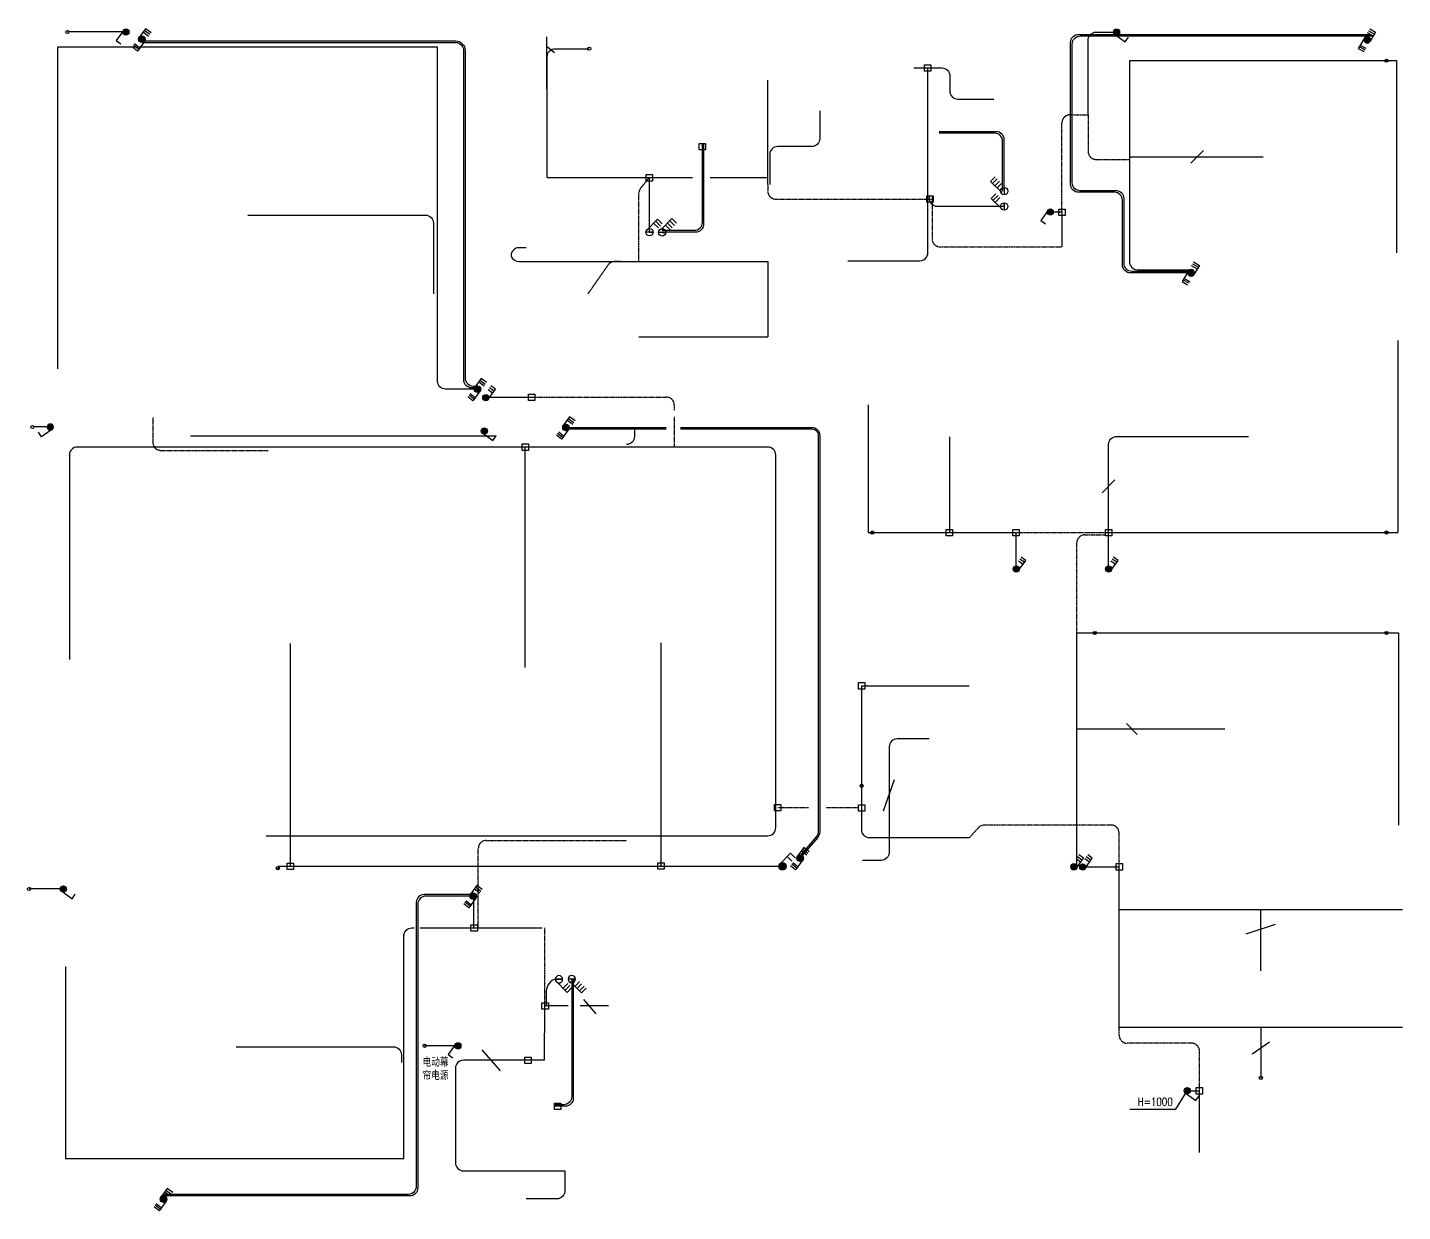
# Model space of a CAD drawing. Header units: millimetres. Extents: x -64529 to 3079702, y -28926 to 77119.
# Drawn here: x -34361 to -17183, y 62326 to 77119 of the extents above; entities that cross this region are included whole.
import ezdxf

# ---------------------------------------------------------------- set-up
doc = ezdxf.new("R2010")
doc.units = ezdxf.units.MM
doc.header["$LTSCALE"] = 10
doc.linetypes.add('ACAD_ISO04W100', pattern=[30.5, 24, -3, 0.5, -3])
doc.linetypes.add('DASH', pattern=[0.35, 0.25, -0.1])
doc.layers.get('0').update_dxf_attribs({"color": 255})
doc.layers.add('1灯位开关布线图', color=1, linetype='Continuous', lineweight=30)
for name, color, linetype in [('2323', 4, 'Continuous'), ('A轴线', 82, 'ACAD_ISO04W100'), ('LAYER2', 8, 'Continuous')]:
    doc.layers.add(name, color=color, linetype=linetype)
doc.styles.add('_THVAC_DIM', font='SIMPLEX', dxfattribs={"width": 0.8, "height": 3.5, "bigfont": 'HZTXT'})

# ---------------------------------------------------------------- blocks, each defined once
blk = doc.blocks.new('20180504.16014101')
h = blk.add_hatch(color=7)
h.dxf.hatch_style = 1
edge = h.paths.add_edge_path()
edge.add_arc((159, 99), 38.5, 0, 360)
at = {"color": 7}
for p, q in [((129, 124), (0, 63)), ((0, 63), (31, 0)), ((29, 75), (60, 13)), ((56, 88), (86, 26))]:
    blk.add_line(p, q, dxfattribs=at)
blk.add_circle((159, 99), 38.5, dxfattribs=at)
blk = doc.blocks.new('三联双控')
at = {"layer": '2323', "color": 0}
for p, q in [((88362, 76505), (88446, 76592)), ((88420, 76564), (88464, 76516)), ((88432, 76575), (88477, 76528)), ((88446, 76592), (88491, 76545)), ((88283, 76428), (88332, 76379)), ((88299, 76445), (88348, 76395)), ((88312, 76461), (88361, 76411)), ((88332, 76379), (88408, 76457))]:
    blk.add_line(p, q, dxfattribs=at)
blk.add_circle((88384, 76480), 33.4, dxfattribs=at)
at = {"layer": 'LAYER2', "color": 0, "ltscale": 20}
for p, q in [((88351, 76483), (88381, 76514)), ((88352, 76471), (88393, 76512)), ((88356, 76462), (88402, 76508)), ((88362, 76455), (88409, 76502)), ((88370, 76450), (88414, 76494)), ((88380, 76447), (88417, 76484)), ((88395, 76449), (88416, 76469))]:
    blk.add_line(p, q, dxfattribs=at)
blk = doc.blocks.new('20180504.162427')
h = blk.add_hatch(color=7)
h.dxf.hatch_style = 1
edge = h.paths.add_edge_path()
edge.add_arc((39, 39), 38.5, 0, 360)
at = {"color": 7}
for p, q in [((160, 147), (101, 187)), ((76, 31), (160, 147))]:
    blk.add_line(p, q, dxfattribs=at)
blk.add_circle((39, 39), 38.5, dxfattribs=at)
blk = doc.blocks.new('三联防水')
at = {"layer": '2323', "color": 0}
for p, q in [((88159, 77624), (88259, 77727)), ((88223, 77689), (88266, 77647)), ((88242, 77707), (88284, 77664)), ((88259, 77727), (88302, 77684))]:
    blk.add_line(p, q, dxfattribs=at)
blk.add_circle((88185, 77608), 33.4, dxfattribs=at)
at = {"layer": 'A轴线', "color": 0, "linetype": 'ByBlock'}
for p, q in [((88218, 77608), (88152, 77608)), ((88185, 77608), (88218, 77608))]:
    blk.add_line(p, q, dxfattribs=at)
blk = doc.blocks.new('四联防水')
at = {"layer": '2323', "color": 0}
for p, q in [((88184, 77382), (88285, 77485)), ((88227, 77424), (88269, 77381)), ((88245, 77444), (88287, 77401)), ((88266, 77465), (88309, 77422)), ((88285, 77485), (88328, 77441))]:
    blk.add_line(p, q, dxfattribs=at)
blk.add_circle((88197, 77359), 33.4, dxfattribs=at)
at = {"layer": 'A轴线', "color": 0, "linetype": 'ByBlock'}
for p, q in [((88230, 77359), (88163, 77359)), ((88197, 77359), (88230, 77359))]:
    blk.add_line(p, q, dxfattribs=at)
blk = doc.blocks.new('双联开关')
at = {"layer": '1灯位开关布线图', "color": 7, "ltscale": 20}
for p, q in [((88396, 77864), (88436, 77903)), ((88396, 77876), (88423, 77903)), ((88400, 77854), (88445, 77900)), ((88405, 77847), (88452, 77894)), ((88413, 77841), (88458, 77886)), ((88423, 77838), (88461, 77877)), ((88436, 77838), (88461, 77863))]:
    blk.add_line(p, q, dxfattribs=at)
at = {"layer": '1灯位开关布线图', "color": 7}
for p, q in [((88402, 77887), (88503, 77990)), ((88473, 77961), (88515, 77918)), ((88503, 77990), (88547, 77946))]:
    blk.add_line(p, q, dxfattribs=at)
blk.add_circle((88429, 77871), 33.4, dxfattribs=at)

msp = doc.modelspace()

# ---------------------------------------------------------------- linework, layer by layer
at = {"layer": '1灯位开关布线图', "linetype": 'Continuous', "lineweight": 30}
msp.add_line((-34114.4, 72127.6), (-34280.5, 72127.6), dxfattribs=at)
for points in [[(-33132, 77063), (-33862.8, 77063)], [(-27877.9, 77003.8), (-27877.9, 76353.4)], [(-27778.7, 76803.7), (-27864.7, 76872.4)], [(-17251.8, 74304), (-17251.8, 76703.8), (-20593.8, 76701.3)], [(-25112.9, 75156.3), (-25112.9, 76461.3)], [(-20593.9, 75503.8), (-20593.9, 75503.8), (-18922.9, 75503.8)], [(-19829.3, 75424.2), (-19670.1, 75583.4)], [(-27867.9, 75244.3), (-26053.5, 75244.3)], [(-26591, 74561), (-26591, 75244.3)], [(-25833.8, 75244.3), (-25112.9, 75244.3)], [(-21581, 74815.9), (-21437.9, 74815.9)], [(-21437.9, 74815.9), (-21437.9, 74378.8)], [(-25112.9, 74193.8), (-25112.9, 73253.8)], [(-26723, 73253.8), (-25112.9, 73253.8)], [(-17243.2, 73208.4), (-17243.2, 70808.4)], [(-28613.4, 72501.6), (-28062.9, 72501.6)], [(-23858.4, 72403.8), (-23858.4, 70808.4), (-22010.2, 70808.4)], [(-32322.9, 72016), (-28505.7, 72016)], [(-27597.3, 72103), (-26383.3, 72103)], [(-27593, 72123), (-26383.3, 72123)], [(-22843.3, 72004.3), (-22843.3, 70808.4)], [(-28142.9, 69123.4), (-28142.9, 71877.2)], [(-20934.5, 71306.9), (-20775.4, 71466)], [(-22010.2, 70313.8), (-22010.2, 70808.4)], [(-20854.9, 70808.4), (-17243.2, 70808.4)], [(-31077.8, 69424), (-31077.8, 66638.3)], [(-26447.6, 69429.2), (-26447.6, 66643.5)], [(-21251.9, 66629.8), (-21251.9, 66629.8), (-21251.9, 69553.8), (-17232.9, 69553.8), (-17232.9, 67153.8)], [(-20496.5, 68285.7), (-20632.7, 68421.9)], [(-19403.9, 68353.8), (-21251.9, 68353.8)], [(-23667.6, 67331.9), (-23528.1, 67723.2)], [(-24931.7, 66638.3), (-31233.8, 66638.3), (-31233.8, 66593.2)], [(-21179.1, 66632.1), (-20722.9, 66632.1)], [(-20722.9, 66093.8), (-20722.9, 66632.1)], [(-33913.3, 66355.3), (-34341.2, 66355.3)], [(-28786.7, 65868.8), (-28786.7, 66272.2)], [(-17182.9, 66093.8), (-20722.9, 66093.8)], [(-17182.9, 64623.8), (-20722.9, 64623.8), (-20722.9, 66093.8)], [(-18952.9, 65332.7), (-18952.9, 66093.8)], [(-29454.9, 65868.8), (-27930.4, 65868.8)], [(-19134.9, 65793.6), (-18770.9, 65916.6)], [(-27255.8, 64796.1), (-27409.8, 64972.8)], [(-27900.1, 64216.3), (-27900, 64893.8)], [(-27607.2, 64893.8), (-27900, 64893.8)], [(-27102.9, 64893.8), (-27457.4, 64893.8)], [(-18952.9, 64623.8), (-18952.9, 63993.6)], [(-19063, 64295.8), (-18845.1, 64444.7)], [(-28983.7, 64396.4), (-29399.8, 64396.4)], [(-28452, 64085.1), (-28680.9, 64347.5)], [(-20587.9, 63603.4), (-20013, 63603.4), (-19872.9, 63833.8)], [(-19872.9, 63833.8), (-19717.9, 63833.8)], [(-19717.9, 63063.8), (-19717.9, 63785.3)]]:
    msp.add_lwpolyline(points, dxfattribs=at)
for points in [[(-19821.3, 74051.4), (-20581.7, 74051.4, -0.4142136), (-20681.7, 74151.4), (-20681.7, 74959.3, 0.4142136), (-20781.7, 75059.3), (-21229, 75059.3, -0.4142136), (-21329, 75159.3), (-21329, 76932.5, -0.4142136), (-21229, 77032.5), (-17578.7, 77032.5)], [(-19821.3, 74071.4), (-20561.7, 74071.4, -0.4142136), (-20661.7, 74171.4), (-20661.7, 74979.3, 0.4142136), (-20761.7, 75079.3), (-21209, 75079.3, -0.4142136), (-21309, 75179.3), (-21309, 76912.5, -0.4142136), (-21209, 77012.5), (-17548.7, 77012.5)], [(-21111.1, 76030.6), (-21111.1, 76960.8, -0.4142136), (-21011.1, 77060.8), (-20756.1, 77060.8)], [(-28739.5, 72600.2), (-29137.9, 72600.2, -0.4142136), (-29237.9, 72700.2), (-29237.9, 76874.8), (-33987.8, 76874.8), (-33987.8, 72852.1)], [(-32922.8, 76951.4), (-29014, 76951.4, -0.4142136), (-28894, 76831.4), (-28894, 72739.5, 0.4142136), (-28794, 72639.5), (-28727.7, 72639.5)], [(-32922.8, 76931.4), (-29014, 76931.4, -0.4142136), (-28914, 76831.4), (-28914, 72719.5, 0.4142136), (-28814, 72619.5), (-28727.7, 72619.5)], [(-27867.9, 75244.3), (-27867.9, 76753.8, -0.4142136), (-27767.9, 76853.8), (-27342.9, 76853.8)], [(-20593.8, 76701.3), (-20593.9, 74191.4, 0.4142207), (-20493.9, 74091.4), (-19821.3, 74091.4)], [(-24112.9, 74204.7), (-23212.9, 74204.7, 0.4142136), (-23112.9, 74304.7), (-23112.9, 76613.7)], [(-23287.9, 76613.7), (-22938.1, 76613.7, -0.4142136), (-22838.1, 76513.7), (-22838.1, 76323.8, 0.4142136), (-22738.1, 76223.8), (-22287.8, 76223.8)], [(-24462.9, 76076.3), (-24462.9, 75731.3, -0.4142136), (-24562.9, 75631.3), (-24988.6, 75631.3, 0.4142136), (-25088.6, 75531.3), (-25088.6, 75158)], [(-22158.6, 75074.4), (-22158.6, 75716.8, 0.4142136), (-22258.6, 75816.8), (-22972.6, 75816.8)], [(-22178.6, 75074.4), (-22178.6, 75696.8, 0.4142136), (-22278.6, 75796.8), (-22972.6, 75796.8)], [(-26432.9, 74584.5), (-26029.8, 74584.5, 0.4142136), (-25929.8, 74684.5), (-25929.8, 75668.6)], [(-26431.7, 74564.5), (-26009.8, 74564.5, 0.4142136), (-25909.8, 74664.5), (-25909.8, 75668.6)], [(-22158.6, 74881.7), (-22992.3, 74881.7, -0.4142136), (-23092.3, 74981.7), (-23092.3, 75014.8)], [(-31608.3, 74774.3), (-29389.2, 74774.3, -0.4142136), (-29289.2, 74674.3), (-29289.2, 73792.1)], [(-28129.9, 74367.8), (-28220, 74367.8, 0.4142136), (-28320, 74267.8), (-28320, 74267.8, 0.3086661), (-28220, 74193.7), (-25112.9, 74193.7), (-25112.9, 74193.7), (-25112.9, 74193.7)], [(-26777.9, 72121.3), (-26777.9, 72007.5, -0.4142136), (-26877.9, 71907.5), (-26877.9, 71907.5)], [(-26202.9, 72103), (-24562.9, 72103, -0.4142136), (-24482.9, 72023), (-24482.9, 67065, -0.1808155), (-24502.5, 67012.6), (-24726.4, 66755)], [(-26201.2, 72123), (-24562.9, 72123, -0.4142136), (-24462.9, 72023), (-24462.9, 67065, -0.1808155), (-24487.4, 66999.4), (-24711.3, 66741.9)], [(-20854.9, 70357), (-20854.9, 71908.8, -0.4142136), (-20754.9, 72008.8), (-19107.9, 72008.8)], [(-31377.5, 67020.4), (-25112.9, 67020.4, 0.4142136), (-25012.9, 67120.4), (-25012.9, 71777.2, 0.4142136), (-25112.9, 71877.2), (-33737.9, 71877.2, 0.4142136), (-33837.9, 71777.2), (-33837.9, 69223.8)], [(-22595.4, 66993.8), (-23839, 66993.8, -0.4142136), (-23939, 67093.8), (-23939, 68893.8), (-22595.4, 68893.8)], [(-23094.9, 68230.7), (-23495.4, 68230.7, 0.4142136), (-23595.4, 68130.7), (-23595.4, 66813.4, -0.4142136), (-23695.4, 66713.4), (-23931, 66713.4)], [(-28792.9, 66286.4), (-29405.2, 66286.4, 0.4142136), (-29505.2, 66186.4), (-29505.2, 62640.3, -0.4142136), (-29605.2, 62540.3), (-32667.5, 62540.3)], [(-28792.9, 66266.4), (-29385.2, 66266.4, 0.4142136), (-29485.2, 66166.4), (-29485.2, 62620.3, -0.4142136), (-29585.2, 62520.3), (-32667.5, 62520.3)], [(-33887.9, 65388.8), (-33887.9, 62988.8), (-29659.7, 62988.8), (-29659.7, 65768.8, -0.4142136), (-29559.7, 65868.8), (-29532.1, 65868.8)], [(-27721.4, 65226.6), (-27783.3, 65226.6, 0.2887899), (-27883.3, 65050.1), (-27883.3, 64893.8)], [(-27562.1, 65227.9), (-27562.1, 63760.8, -0.4142136), (-27662.1, 63660.8), (-27777.6, 63660.8)], [(-27542.1, 65227.9), (-27542.1, 63740.8, -0.4142136), (-27642.1, 63640.8), (-27777.6, 63640.8)], [(-31752.9, 64383.8), (-29790, 64383.8, -0.4142136), (-29690, 64283.8), (-29690, 64188.8)], [(-27900.1, 64216.3), (-28914.5, 64216.3, 0.4142136), (-29014.5, 64116.3), (-29014.5, 62933.6, 0.4142136), (-28914.5, 62833.6), (-27647.9, 62833.6)], [(-27647.9, 62833.6), (-27647.9, 62583.8, -0.4142136), (-27747.9, 62483.8), (-28132.9, 62483.8)]]:
    msp.add_lwpolyline(points, format="xyb", dxfattribs=at)
for points in [[(-23154.4, 76653.7), (-23074.4, 76653.7), (-23074.4, 76573.7), (-23154.4, 76573.7)], [(-26631, 75280.8), (-26551, 75280.8), (-26551, 75200.8), (-26631, 75200.8)], [(-23126.9, 75014.8), (-23046.9, 75014.8), (-23046.9, 74934.8), (-23126.9, 74934.8)], [(-21477.9, 74849.4), (-21397.9, 74849.4), (-21397.9, 74769.4), (-21477.9, 74769.4)], [(-28102.9, 72538.1), (-28022.9, 72538.1), (-28022.9, 72458.1), (-28102.9, 72458.1)], [(-28181.8, 71915.2), (-28101.8, 71915.2), (-28101.8, 71835.2), (-28181.8, 71835.2)], [(-22883, 70848.4), (-22803, 70848.4), (-22803, 70768.4), (-22883, 70768.4)], [(-22049.9, 70848.4), (-21969.9, 70848.4), (-21969.9, 70768.4), (-22049.9, 70768.4)], [(-20894.6, 70848.4), (-20814.6, 70848.4), (-20814.6, 70768.4), (-20894.6, 70768.4)], [(-23979, 68933.8), (-23899, 68933.8), (-23899, 68853.8), (-23979, 68853.8)], [(-25027.9, 67412.5), (-24947.9, 67412.5), (-24947.9, 67332.5), (-25027.9, 67332.5)], [(-23979, 67408), (-23899, 67408), (-23899, 67328), (-23979, 67328)], [(-31118.6, 66678.3), (-31038.6, 66678.3), (-31038.6, 66598.3), (-31118.6, 66598.3)], [(-26488.3, 66683.5), (-26408.3, 66683.5), (-26408.3, 66603.5), (-26488.3, 66603.5)], [(-20760.8, 66672.1), (-20680.8, 66672.1), (-20680.8, 66592.1), (-20760.8, 66592.1)], [(-28820.6, 65908.8), (-28740.6, 65908.8), (-28740.6, 65828.8), (-28820.6, 65828.8)], [(-27933.9, 64933.8), (-27853.9, 64933.8), (-27853.9, 64853.8), (-27933.9, 64853.8)], [(-19760.8, 63873.8), (-19680.8, 63873.8), (-19680.8, 63793.8), (-19760.8, 63793.8)]]:
    msp.add_lwpolyline(points, close=True, dxfattribs=at)
at = {"layer": '1灯位开关布线图', "color": 6, "linetype": 'DASH', "lineweight": 30}
for points in [[(-21437.9, 74815.9), (-21437.9, 75927.1, -0.4142136), (-21337.9, 76027.1), (-21111.2, 76027.1)], [(-21111.2, 76027.1), (-21111.2, 75570.9, 0.4142136), (-21011.2, 75470.9), (-20593.9, 75470.9)], [(-26723, 74193.7), (-26723, 75048.8, -0.1746403), (-26700, 75112.6), (-26591, 75244.3)], [(-25112.9, 75156.3), (-25112.9, 75074.8, 0.4142136), (-25012.9, 74974.8), (-23046.9, 74974.8)], [(-23060.5, 75014.8), (-23060.5, 74478.8, 0.4142136), (-22960.5, 74378.8), (-21437.9, 74378.8)], [(-26953.3, 74193.7), (-27027.2, 74193.7, 0.2452932), (-27109.3, 74150.9), (-27359.3, 73792.1)], [(-28062.9, 72501.6), (-26380.1, 72501.6, -0.4142136), (-26280.1, 72401.6), (-26280.1, 72335.9)], [(-32795.1, 72248.1), (-32795.1, 71934.9, 0.4142136), (-32695.1, 71834.9), (-31352.9, 71834.9)], [(-21251.9, 69553.8), (-21251.9, 70679.8, -0.4142136), (-21151.9, 70779.8), (-20894.6, 70779.8)], [(-21251.9, 67153.8), (-22407.3, 67153.8, 0.213198), (-22481.8, 67120.5), (-22595.4, 66993.8)], [(-20722.9, 66632.1), (-20722.9, 67053.8, 0.4142136), (-20822.9, 67153.8), (-21251.9, 67153.8)], [(-28729, 65868.8), (-28729, 66862.7, -0.4142136), (-28629, 66962.7), (-26877.9, 66962.7)], [(-19717.9, 63785.3), (-19717.9, 64328.3, 0.4142136), (-19817.9, 64428.3), (-20622.9, 64428.3, -0.4142136), (-20722.9, 64528.3), (-20722.9, 64623.8)]]:
    msp.add_lwpolyline(points, format="xyb", dxfattribs=at)
at = {"layer": '1灯位开关布线图', "linetype": 'Continuous', "lineweight": 30, "elevation": 0}
msp.add_lwpolyline([(-25969.8, 75668.6), (-25889.8, 75668.6), (-25889.8, 75588.6), (-25969.8, 75588.6)], close=True, dxfattribs=at)
at = {"layer": '1灯位开关布线图', "color": 6, "linetype": 'DASH', "lineweight": 30}
for points in [[(-26277.9, 71877.2), (-26277.9, 72253.8)], [(-22010.2, 70808.4), (-20854.9, 70808.4)], [(-24602.4, 67368), (-24987.9, 67368)], [(-23979.3, 67368), (-24385.8, 67368)], [(-27900, 64893.8), (-27900, 65868.8)]]:
    msp.add_lwpolyline(points, dxfattribs=at)
at = {"layer": '1灯位开关布线图', "color": 1, "linetype": 'Continuous', "lineweight": 30}
for points in [[(-28147.9, 64256.3), (-28067.9, 64256.3), (-28067.9, 64176.3), (-28147.9, 64176.3)], [(-27777.6, 63680.8), (-27697.6, 63680.8), (-27697.6, 63600.8), (-27777.6, 63600.8)]]:
    msp.add_lwpolyline(points, close=True, dxfattribs=at)
at = {"layer": '1灯位开关布线图', "linetype": 'Continuous', "lineweight": 30}
for centre in [(-33862.8, 77063), (-27342.9, 76853.8), (-17382.9, 76703.8), (-34300.5, 72127.6), (-23806.7, 70808.4), (-17382.9, 70808.4), (-21026.9, 69553.8), (-17382.9, 69553.8), (-23939, 67643.8), (-31233.8, 66613.8), (-34341.2, 66355.3), (-29399.8, 64396.4), (-18952.9, 63994.3)]:
    msp.add_circle(centre, 20, dxfattribs=at)

# ---------------------------------------------------------------- block references
for p, rotation in [((-33093.5, 77101.5), 180), ((-28692.9, 72117.3), 270)]:
    msp.add_blockref('20180504.162427', p, dxfattribs=dict(at, rotation=rotation))
at = {"layer": '1灯位开关布线图', "color": 7}
for name, p, xscale, yscale, zscale, rotation in [('三联双控', (61360.9, 185303.7), 1.228789529092331, 1.228789529093774, 1.228789529092331, 188.0933323997296), ('三联双控', (45648.8, 205899.3), -1.228789529087379, 1.228789529093774, 1.228789529089928, 104.7313080688575), ('四联防水', (84137.2, -46112.7), 1.374053990468383, 1.374053990468383, 1.374053990468383, 90), ('三联防水', (84478.3, -46289.2), 1.374053990468383, 1.374053990468383, 1.374053990468383, 90), ('三联双控', (43448.5, 202985.6), -1.228789529087379, 1.228789529093774, 1.228789529089928, 104.7313080688575), ('三联双控', (65553.3, 180932.6), 1.228789529092331, 1.228789529093774, 1.228789529092331, 188.0933323997296), ('三联双控', (66658.9, 180453.7), 1.228789529092331, 1.228789529093774, 1.228789529092331, 188.0933323997296), ('三联双控', (69583.8, 175072.6), 1.228789529092331, 1.228789529093774, 1.228789529092331, 188.0933323997296), ('三联双控', (65500, 174598.8), 1.228789529092331, 1.228789529093774, 1.228789529092331, 188.0933323997296), ('三联防水', (-148892.3, 171864.9), -1.374053990468383, 1.374053990468383, 1.374053990399716, 180), ('四联防水', (-148749.2, 171525.1), -1.374053990468383, 1.374053990468383, 1.374053990399716, 180), ('三联双控', (61632.2, 170812.6), 1.228789529092331, 1.228789529093774, 1.228789529092331, 188.0933323997296)]:
    msp.add_blockref(name, p, dxfattribs=dict(at, xscale=xscale, yscale=yscale, zscale=zscale, rotation=rotation))
at = {"layer": '1灯位开关布线图', "color": 255}
for name, p, rotation in [('20180504.162427', (-20794.6, 77099.3), 270), ('20180504.162427', (-21542.5, 74854.4), 180), ('20180504.16014101', (-28545, 72656.2), 209.2981138939492), ('20180504.16014101', (-21918.5, 70516.3), 209.2981138939492), ('20180504.16014101', (-20764.8, 70516.3), 209.2981138939492), ('20180504.16014101', (-21198.5, 66796.3), 209.2981138939492), ('20180504.16014101', (-21089, 66796.1), 209.2981138939492), ('20180504.162427', (-33951.8, 66393.8), 270), ('20180504.162427', (-28945.2, 64434.9), 180)]:
    msp.add_blockref(name, p, dxfattribs=dict(at, rotation=rotation))
at = {"layer": '1灯位开关布线图', "color": 7, "xscale": 1.374053990468383, "yscale": 1.374053990468383, "zscale": 1.374053990468383}
for name, p in [('四联防水', (-147618.8, -31736.2)), ('三联防水', (-147761.9, -32076)), ('双联开关', (-146435.9, -40360.1))]:
    msp.add_blockref(name, p, dxfattribs=at)
at = {"layer": '1灯位开关布线图', "linetype": 'Continuous', "lineweight": 30, "xscale": -1, "rotation": 90}
msp.add_blockref('20180504.162427', (-34037.4, 72164.9), dxfattribs=at)
at = {"layer": '1灯位开关布线图', "color": 251, "rotation": 270}
msp.add_blockref('20180504.162427', (-19911.4, 63873.8), dxfattribs=at)

# ---------------------------------------------------------------- texts
at = {"layer": '1灯位开关布线图', "linetype": 'Continuous', "lineweight": 30, "char_height": 100, "attachment_point": 1, "style": '_THVAC_DIM'}
for s, insert, width in [('电动幕帘电源', (-29424.9, 64236.6), 391.501), ('H=1000', (-20491.8, 63746.9), 480.2)]:
    msp.add_mtext(s, dxfattribs=dict(at, insert=insert, width=width))

doc.saveas('drawing.dxf')
